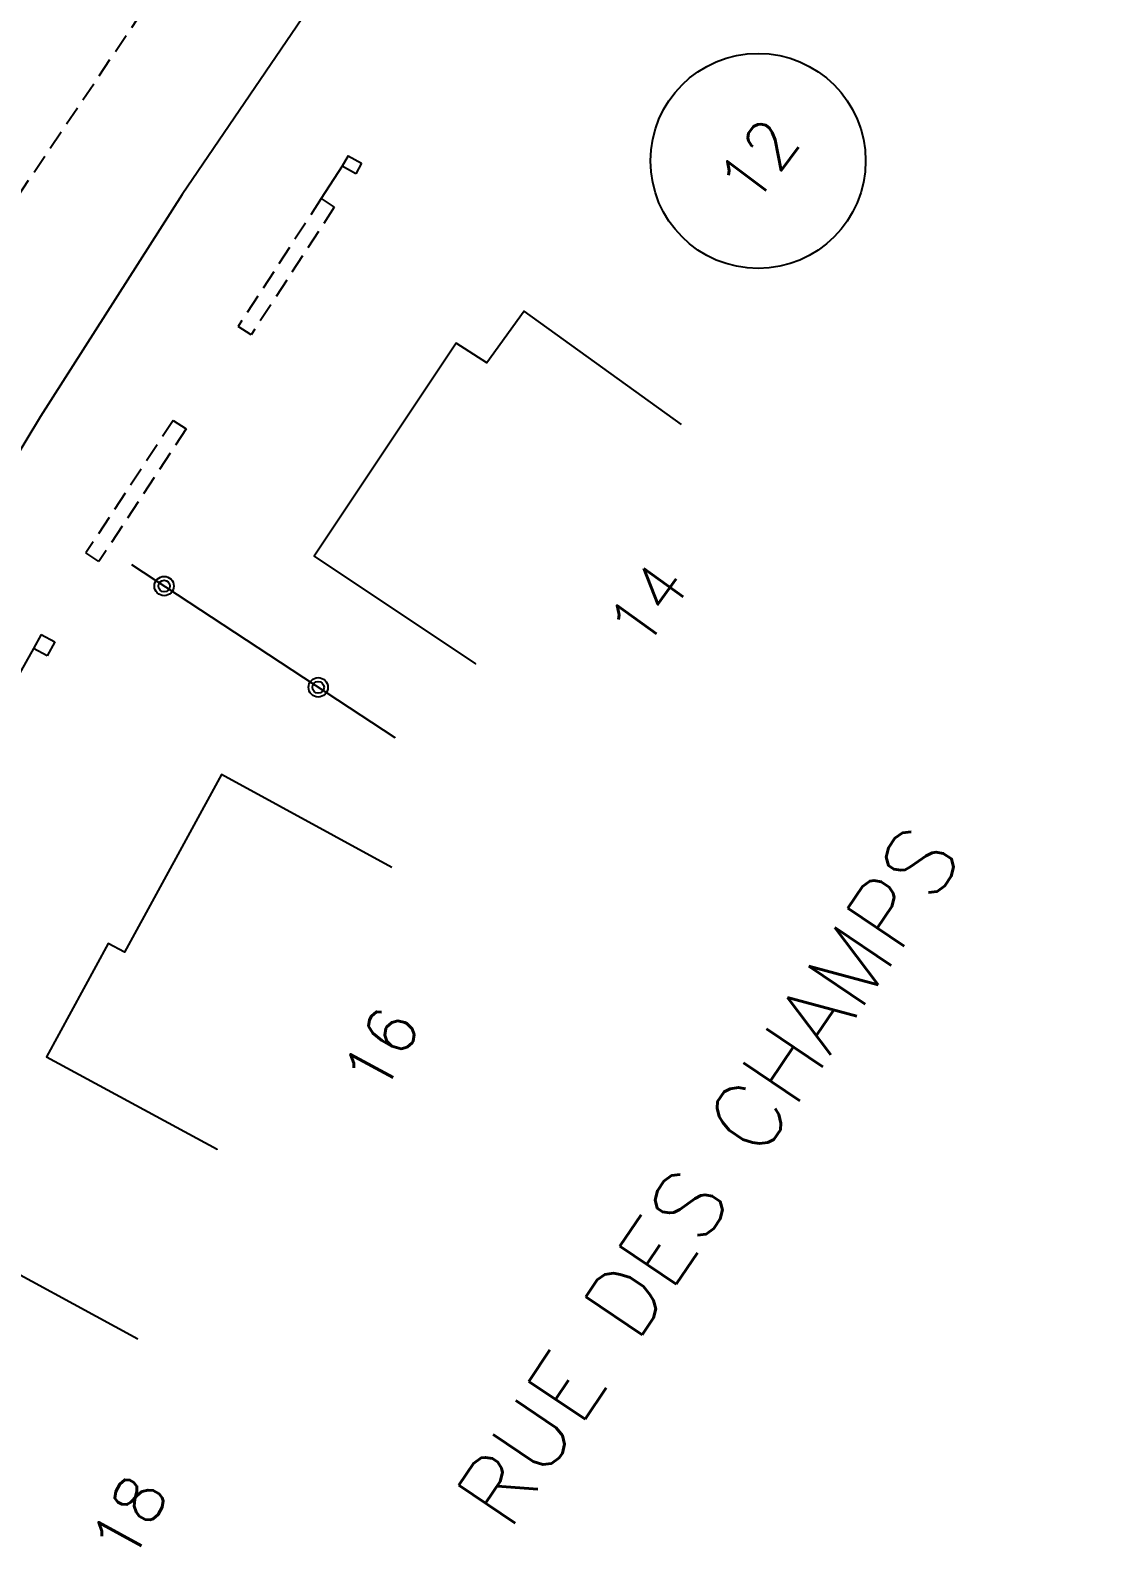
# Model space of a CAD drawing. Header units: millimetres. Extents: x 133000 to 134000, y 143000 to 144000.
# Drawn here: x 133130.06 to 133157.64, y 143458.44 to 143497.49 of the extents above; entities that cross this region are included whole.
import ezdxf
from ezdxf.enums import TextEntityAlignment as Align

# ---------------------------------------------------------------- set-up
doc = ezdxf.new("R2010")
doc.units = ezdxf.units.MM
doc.linetypes.add('DASHED', pattern=[0.75, 0.5, -0.25])
doc.layers.get('0').update_dxf_attribs({"linetype": 'CONTINUOUS'})
for name, color, linetype in [('W0001', 6, 'DASHED'), ('W0008', 7, 'CONTINUOUS'), ('W0100', 7, 'CONTINUOUS'), ('W0105', 7, 'CONTINUOUS'), ('W0112', 1, 'DASHED'), ('W0322', 7, 'CONTINUOUS'), ('W0989', 7, 'CONTINUOUS'), ('W0991', 7, 'CONTINUOUS'), ('W1102', 7, 'CONTINUOUS')]:
    doc.layers.add(name, color=color, linetype=linetype)
doc.styles.get("Standard").update_dxf_attribs({"font": 'romans.shx', "width": 0.85})

# ---------------------------------------------------------------- blocks, each defined once
blk = doc.blocks.new('t322o')
at = {"color": 0, "linetype": 'Continuous'}
for radius in [0.25, 0.15]:
    blk.add_circle((0, 0), radius, dxfattribs=at)

msp = doc.modelspace()

# ---------------------------------------------------------------- linework, layer by layer
at = {"layer": 'W0001'}
msp.add_lwpolyline([(133111.534, 143462.052), (133113.54, 143465.792), (133117.696, 143472.072), (133123.208, 143482.365), (133126.246, 143487.671), (133129.316, 143492.589), (133135.32, 143501.494), (133147.404, 143519.248), (133157.582, 143534.184), (133160.422, 143540.286), (133168.369, 143552.074), (133169.961, 143554.179), (133172.778, 143557.626), (133175.368, 143559.968), (133178.34, 143561.918), (133181.278, 143562.732), (133192.008, 143564.852), (133212.772, 143568.781)], dxfattribs=at)
at = {"layer": 'W0008'}
msp.add_lwpolyline([(133180.215, 143559.529), (133179.519, 143559.384), (133176.914, 143557.523), (133174.845, 143555.81), (133173.708, 143554.637), (133170.23, 143550.6), (133162.543, 143539.257), (133162.328, 143537.982), (133161.988, 143535.96), (133161.429, 143533.816), (133160.909, 143532.835), (133160.13, 143531.65), (133151.6, 143519.178), (133139.476, 143501.353), (133133.97, 143493.256), (133130.318, 143487.541), (133128.048, 143483.774), (133126.572, 143481.193), (133121.801, 143472.296), (133116.374, 143462.025), (133115.602, 143460.551), (133115.452, 143460.266)], dxfattribs=at)
at = {"layer": 'W0100'}
for points in [[(133146.839, 143487.329), (133142.782, 143490.251), (133141.823, 143488.919), (133141.027, 143489.43), (133137.368, 143483.942), (133141.528, 143481.169), (133141.528, 143481.169), (133141.528, 143481.169), (133141.528, 143481.169), (133141.528, 143481.169), (133141.528, 143481.169), (133141.528, 143481.169), (133141.528, 143481.169), (133141.528, 143481.169), (133141.528, 143481.169), (133141.528, 143481.169), (133141.528, 143481.169), (133141.528, 143481.169), (133141.528, 143481.169), (133141.528, 143481.169), (133141.528, 143481.169), (133141.528, 143481.169), (133141.528, 143481.169), (133141.528, 143481.169), (133141.528, 143481.169), (133141.528, 143481.169), (133141.528, 143481.169), (133141.528, 143481.169), (133141.528, 143481.169), (133141.528, 143481.169), (133141.528, 143481.169), (133141.528, 143481.169), (133141.528, 143481.169), (133141.528, 143481.169), (133141.528, 143481.169), (133141.528, 143481.169), (133141.528, 143481.169), (133141.528, 143481.169), (133141.528, 143481.169), (133141.528, 143481.169), (133141.528, 143481.169), (133141.528, 143481.169), (133141.528, 143481.169), (133141.528, 143481.169), (133141.528, 143481.169), (133141.528, 143481.169), (133141.528, 143481.169), (133141.528, 143481.169), (133141.528, 143481.169), (133141.528, 143481.169), (133141.528, 143481.169), (133141.528, 143481.169), (133141.528, 143481.169), (133141.528, 143481.169), (133141.528, 143481.169), (133141.528, 143481.169), (133141.528, 143481.169), (133141.528, 143481.169), (133141.528, 143481.169), (133141.528, 143481.169), (133141.528, 143481.169), (133141.528, 143481.169), (133141.528, 143481.169), (133141.528, 143481.169), (133141.528, 143481.169), (133141.528, 143481.169), (133141.528, 143481.169), (133141.528, 143481.169), (133141.528, 143481.169), (133141.528, 143481.169), (133141.528, 143481.169), (133141.528, 143481.169), (133141.528, 143481.169), (133141.528, 143481.169), (133141.528, 143481.169), (133141.528, 143481.169), (133141.528, 143481.169), (133141.528, 143481.169), (133141.528, 143481.169), (133141.528, 143481.169), (133141.528, 143481.169), (133141.528, 143481.169), (133141.528, 143481.169), (133141.528, 143481.169), (133141.528, 143481.169), (133141.528, 143481.169), (133141.528, 143481.169), (133141.528, 143481.169), (133141.528, 143481.169), (133141.528, 143481.169), (133141.528, 143481.169), (133141.528, 143481.169), (133141.528, 143481.169), (133141.528, 143481.169), (133141.528, 143481.169), (133141.528, 143481.169), (133141.528, 143481.169), (133141.528, 143481.169), (133141.528, 143481.169), (133141.528, 143481.169), (133141.528, 143481.169), (133141.528, 143481.169), (133141.528, 143481.169), (133141.528, 143481.169), (133141.528, 143481.169), (133141.528, 143481.169), (133141.528, 143481.169), (133141.528, 143481.169), (133141.528, 143481.169), (133141.528, 143481.169), (133141.528, 143481.169), (133141.528, 143481.169), (133141.528, 143481.169), (133141.528, 143481.169), (133141.528, 143481.169), (133141.528, 143481.169), (133141.528, 143481.169), (133141.528, 143481.169), (133141.528, 143481.169), (133141.528, 143481.169)], [(133139.374, 143475.922), (133134.984, 143478.317), (133132.487, 143473.739), (133132.062, 143473.964), (133130.477, 143471.042), (133134.873, 143468.659), (133134.873, 143468.659), (133134.873, 143468.659), (133134.873, 143468.659), (133134.873, 143468.659), (133134.873, 143468.659), (133134.873, 143468.659), (133134.873, 143468.659), (133134.873, 143468.659), (133134.873, 143468.659), (133134.873, 143468.659), (133134.873, 143468.659), (133134.873, 143468.659), (133134.873, 143468.659), (133134.873, 143468.659), (133134.873, 143468.659), (133134.873, 143468.659), (133134.873, 143468.659), (133134.873, 143468.659), (133134.873, 143468.659), (133134.873, 143468.659), (133134.873, 143468.659), (133134.873, 143468.659), (133134.873, 143468.659), (133134.873, 143468.659), (133134.873, 143468.659), (133134.873, 143468.659), (133134.873, 143468.659), (133134.873, 143468.659), (133134.873, 143468.659), (133134.873, 143468.659), (133134.873, 143468.659), (133134.873, 143468.659), (133134.873, 143468.659), (133134.873, 143468.659), (133134.873, 143468.659), (133134.873, 143468.659), (133134.873, 143468.659), (133134.873, 143468.659), (133134.873, 143468.659), (133134.873, 143468.659), (133134.873, 143468.659), (133134.873, 143468.659), (133134.873, 143468.659), (133134.873, 143468.659), (133134.873, 143468.659), (133134.873, 143468.659), (133134.873, 143468.659), (133134.873, 143468.659), (133134.873, 143468.659), (133134.873, 143468.659), (133134.873, 143468.659), (133134.873, 143468.659), (133134.873, 143468.659), (133134.873, 143468.659), (133134.873, 143468.659), (133134.873, 143468.659), (133134.873, 143468.659), (133134.873, 143468.659), (133134.873, 143468.659), (133134.873, 143468.659), (133134.873, 143468.659), (133134.873, 143468.659), (133134.873, 143468.659), (133134.873, 143468.659), (133134.873, 143468.659), (133134.873, 143468.659), (133134.873, 143468.659), (133134.873, 143468.659), (133134.873, 143468.659), (133134.873, 143468.659), (133134.873, 143468.659), (133134.873, 143468.659), (133134.873, 143468.659), (133134.873, 143468.659), (133134.873, 143468.659), (133134.873, 143468.659), (133134.873, 143468.659), (133134.873, 143468.659), (133134.873, 143468.659), (133134.873, 143468.659), (133134.873, 143468.659), (133134.873, 143468.659), (133134.873, 143468.659), (133134.873, 143468.659), (133134.873, 143468.659), (133134.873, 143468.659), (133134.873, 143468.659), (133134.873, 143468.659), (133134.873, 143468.659), (133134.873, 143468.659), (133134.873, 143468.659), (133134.873, 143468.659), (133134.873, 143468.659), (133134.873, 143468.659), (133134.873, 143468.659), (133134.873, 143468.659), (133134.873, 143468.659), (133134.873, 143468.659), (133134.873, 143468.659), (133134.873, 143468.659), (133134.873, 143468.659), (133134.873, 143468.659), (133134.873, 143468.659), (133134.873, 143468.659), (133134.873, 143468.659), (133134.873, 143468.659), (133134.873, 143468.659), (133134.873, 143468.659), (133134.873, 143468.659), (133134.873, 143468.659), (133134.873, 143468.659), (133134.873, 143468.659), (133134.873, 143468.659), (133134.873, 143468.659)], [(133132.826, 143463.763), (133128.433, 143466.151)]]:
    msp.add_lwpolyline(points, dxfattribs=at)
at = {"layer": 'W0105'}
for p, q in [((133138.094, 143493.987), (133137.555, 143493.152)), ((133130.143, 143481.56), (133129.622, 143480.643))]:
    msp.add_line(p, q, dxfattribs=at)
at = {"layer": 'W0112'}
for points in [[(133138.244, 143494.257), (133138.094, 143493.988), (133138.094, 143493.988), (133138.094, 143493.988), (133138.094, 143493.988), (133138.094, 143493.988), (133138.094, 143493.988), (133138.094, 143493.988), (133138.094, 143493.988), (133138.094, 143493.988), (133138.094, 143493.988), (133138.094, 143493.988), (133138.094, 143493.988), (133138.094, 143493.988), (133138.094, 143493.988), (133138.094, 143493.988), (133138.094, 143493.988), (133138.094, 143493.988), (133138.094, 143493.988), (133138.094, 143493.988), (133138.094, 143493.988), (133138.094, 143493.988), (133138.094, 143493.988), (133138.094, 143493.988), (133138.094, 143493.988), (133138.094, 143493.988), (133138.094, 143493.988), (133138.094, 143493.988), (133138.094, 143493.988), (133138.094, 143493.988), (133138.094, 143493.988), (133138.094, 143493.988), (133138.094, 143493.988), (133138.094, 143493.988), (133138.094, 143493.988), (133138.094, 143493.988), (133138.094, 143493.988), (133138.094, 143493.988), (133138.094, 143493.988), (133138.094, 143493.988), (133138.094, 143493.988), (133138.094, 143493.988), (133138.094, 143493.988), (133138.094, 143493.988), (133138.094, 143493.988), (133138.094, 143493.988), (133138.094, 143493.988), (133138.094, 143493.988), (133138.094, 143493.988), (133138.094, 143493.988), (133138.094, 143493.988), (133138.094, 143493.988), (133138.094, 143493.988), (133138.094, 143493.988), (133138.094, 143493.988), (133138.094, 143493.988), (133138.094, 143493.988), (133138.094, 143493.988), (133138.094, 143493.988), (133138.094, 143493.988), (133138.094, 143493.988), (133138.094, 143493.988), (133138.094, 143493.988), (133138.094, 143493.988), (133138.094, 143493.988), (133138.094, 143493.988), (133138.094, 143493.988), (133138.094, 143493.988), (133138.094, 143493.988), (133138.094, 143493.988), (133138.094, 143493.988), (133138.094, 143493.988), (133138.094, 143493.988), (133138.094, 143493.988), (133138.094, 143493.988), (133138.094, 143493.988), (133138.094, 143493.988), (133138.094, 143493.988), (133138.094, 143493.988), (133138.094, 143493.988), (133138.094, 143493.988), (133138.094, 143493.988), (133138.094, 143493.988), (133138.094, 143493.988), (133138.094, 143493.988), (133138.094, 143493.988), (133138.094, 143493.988), (133138.094, 143493.988), (133138.094, 143493.988), (133138.094, 143493.988), (133138.094, 143493.988), (133138.094, 143493.988), (133138.094, 143493.988), (133138.094, 143493.988), (133138.094, 143493.988), (133138.094, 143493.988), (133138.094, 143493.988), (133138.094, 143493.988), (133138.094, 143493.988), (133138.094, 143493.988), (133138.094, 143493.988), (133138.094, 143493.988), (133138.094, 143493.988), (133138.094, 143493.988), (133138.094, 143493.988), (133138.094, 143493.988), (133138.094, 143493.988), (133138.094, 143493.988), (133138.094, 143493.988), (133138.094, 143493.988), (133138.094, 143493.988), (133138.094, 143493.988), (133138.094, 143493.988), (133138.094, 143493.988), (133138.094, 143493.988), (133138.094, 143493.988), (133138.094, 143493.988), (133138.094, 143493.988), (133138.094, 143493.988), (133138.094, 143493.988)], [(133138.244, 143494.257), (133138.594, 143494.063), (133138.444, 143493.793), (133138.094, 143493.988), (133138.094, 143493.988), (133138.094, 143493.988), (133138.094, 143493.988), (133138.094, 143493.988), (133138.094, 143493.988), (133138.094, 143493.988), (133138.094, 143493.988), (133138.094, 143493.988), (133138.094, 143493.988), (133138.094, 143493.988), (133138.094, 143493.988), (133138.094, 143493.988), (133138.094, 143493.988), (133138.094, 143493.988), (133138.094, 143493.988), (133138.094, 143493.988), (133138.094, 143493.988), (133138.094, 143493.988), (133138.094, 143493.988), (133138.094, 143493.988), (133138.094, 143493.988), (133138.094, 143493.988), (133138.094, 143493.988), (133138.094, 143493.988), (133138.094, 143493.988), (133138.094, 143493.988), (133138.094, 143493.988), (133138.094, 143493.988), (133138.094, 143493.988), (133138.094, 143493.988), (133138.094, 143493.988), (133138.094, 143493.988), (133138.094, 143493.988), (133138.094, 143493.988), (133138.094, 143493.988), (133138.094, 143493.988), (133138.094, 143493.988), (133138.094, 143493.988), (133138.094, 143493.988), (133138.094, 143493.988), (133138.094, 143493.988), (133138.094, 143493.988), (133138.094, 143493.988), (133138.094, 143493.988), (133138.094, 143493.988), (133138.094, 143493.988), (133138.094, 143493.988), (133138.094, 143493.988), (133138.094, 143493.988), (133138.094, 143493.988), (133138.094, 143493.988), (133138.094, 143493.988), (133138.094, 143493.988), (133138.094, 143493.988), (133138.094, 143493.988), (133138.094, 143493.988), (133138.094, 143493.988), (133138.094, 143493.988), (133138.094, 143493.988), (133138.094, 143493.988), (133138.094, 143493.988), (133138.094, 143493.988), (133138.094, 143493.988), (133138.094, 143493.988), (133138.094, 143493.988), (133138.094, 143493.988), (133138.094, 143493.988), (133138.094, 143493.988), (133138.094, 143493.988), (133138.094, 143493.988), (133138.094, 143493.988), (133138.094, 143493.988), (133138.094, 143493.988), (133138.094, 143493.988), (133138.094, 143493.988), (133138.094, 143493.988), (133138.094, 143493.988), (133138.094, 143493.988), (133138.094, 143493.988), (133138.094, 143493.988), (133138.094, 143493.988), (133138.094, 143493.988), (133138.094, 143493.988), (133138.094, 143493.988), (133138.094, 143493.988), (133138.094, 143493.988), (133138.094, 143493.988), (133138.094, 143493.988), (133138.094, 143493.988), (133138.094, 143493.988), (133138.094, 143493.988), (133138.094, 143493.988), (133138.094, 143493.988), (133138.094, 143493.988), (133138.094, 143493.988), (133138.094, 143493.988), (133138.094, 143493.988), (133138.094, 143493.988), (133138.094, 143493.988), (133138.094, 143493.988), (133138.094, 143493.988), (133138.094, 143493.988), (133138.094, 143493.988), (133138.094, 143493.988), (133138.094, 143493.988), (133138.094, 143493.988), (133138.094, 143493.988), (133138.094, 143493.988), (133138.094, 143493.988), (133138.094, 143493.988), (133138.094, 143493.988), (133138.094, 143493.988), (133138.094, 143493.988), (133138.094, 143493.988), (133138.094, 143493.988), (133138.094, 143493.988)], [(133137.555, 143493.152), (133135.416, 143489.861), (133135.416, 143489.861), (133135.416, 143489.861), (133135.416, 143489.861), (133135.416, 143489.861), (133135.416, 143489.861), (133135.416, 143489.861), (133135.416, 143489.861), (133135.416, 143489.861), (133135.416, 143489.861), (133135.416, 143489.861), (133135.416, 143489.861), (133135.416, 143489.861), (133135.416, 143489.861), (133135.416, 143489.861), (133135.416, 143489.861), (133135.416, 143489.861), (133135.416, 143489.861), (133135.416, 143489.861), (133135.416, 143489.861), (133135.416, 143489.861), (133135.416, 143489.861), (133135.416, 143489.861), (133135.416, 143489.861), (133135.416, 143489.861), (133135.416, 143489.861), (133135.416, 143489.861), (133135.416, 143489.861), (133135.416, 143489.861), (133135.416, 143489.861), (133135.416, 143489.861), (133135.416, 143489.861), (133135.416, 143489.861), (133135.416, 143489.861), (133135.416, 143489.861), (133135.416, 143489.861), (133135.416, 143489.861), (133135.416, 143489.861), (133135.416, 143489.861), (133135.416, 143489.861), (133135.416, 143489.861), (133135.416, 143489.861), (133135.416, 143489.861), (133135.416, 143489.861), (133135.416, 143489.861), (133135.416, 143489.861), (133135.416, 143489.861), (133135.416, 143489.861), (133135.416, 143489.861), (133135.416, 143489.861), (133135.416, 143489.861), (133135.416, 143489.861), (133135.416, 143489.861), (133135.416, 143489.861), (133135.416, 143489.861), (133135.416, 143489.861), (133135.416, 143489.861), (133135.416, 143489.861), (133135.416, 143489.861), (133135.416, 143489.861), (133135.416, 143489.861), (133135.416, 143489.861), (133135.416, 143489.861), (133135.416, 143489.861), (133135.416, 143489.861), (133135.416, 143489.861), (133135.416, 143489.861), (133135.416, 143489.861), (133135.416, 143489.861), (133135.416, 143489.861), (133135.416, 143489.861), (133135.416, 143489.861), (133135.416, 143489.861), (133135.416, 143489.861), (133135.416, 143489.861), (133135.416, 143489.861), (133135.416, 143489.861), (133135.416, 143489.861), (133135.416, 143489.861), (133135.416, 143489.861), (133135.416, 143489.861), (133135.416, 143489.861), (133135.416, 143489.861), (133135.416, 143489.861), (133135.416, 143489.861), (133135.416, 143489.861), (133135.416, 143489.861), (133135.416, 143489.861), (133135.416, 143489.861), (133135.416, 143489.861), (133135.416, 143489.861), (133135.416, 143489.861), (133135.416, 143489.861), (133135.416, 143489.861), (133135.416, 143489.861), (133135.416, 143489.861), (133135.416, 143489.861), (133135.416, 143489.861), (133135.416, 143489.861), (133135.416, 143489.861), (133135.416, 143489.861), (133135.416, 143489.861), (133135.416, 143489.861), (133135.416, 143489.861), (133135.416, 143489.861), (133135.416, 143489.861), (133135.416, 143489.861), (133135.416, 143489.861), (133135.416, 143489.861), (133135.416, 143489.861), (133135.416, 143489.861), (133135.416, 143489.861), (133135.416, 143489.861), (133135.416, 143489.861), (133135.416, 143489.861), (133135.416, 143489.861), (133135.416, 143489.861), (133135.416, 143489.861), (133135.416, 143489.861)], [(133137.555, 143493.152), (133137.89, 143492.934), (133135.751, 143489.643), (133135.416, 143489.861), (133135.416, 143489.861), (133135.416, 143489.861), (133135.416, 143489.861), (133135.416, 143489.861), (133135.416, 143489.861), (133135.416, 143489.861), (133135.416, 143489.861), (133135.416, 143489.861), (133135.416, 143489.861), (133135.416, 143489.861), (133135.416, 143489.861), (133135.416, 143489.861), (133135.416, 143489.861), (133135.416, 143489.861), (133135.416, 143489.861), (133135.416, 143489.861), (133135.416, 143489.861), (133135.416, 143489.861), (133135.416, 143489.861), (133135.416, 143489.861), (133135.416, 143489.861), (133135.416, 143489.861), (133135.416, 143489.861), (133135.416, 143489.861), (133135.416, 143489.861), (133135.416, 143489.861), (133135.416, 143489.861), (133135.416, 143489.861), (133135.416, 143489.861), (133135.416, 143489.861), (133135.416, 143489.861), (133135.416, 143489.861), (133135.416, 143489.861), (133135.416, 143489.861), (133135.416, 143489.861), (133135.416, 143489.861), (133135.416, 143489.861), (133135.416, 143489.861), (133135.416, 143489.861), (133135.416, 143489.861), (133135.416, 143489.861), (133135.416, 143489.861), (133135.416, 143489.861), (133135.416, 143489.861), (133135.416, 143489.861), (133135.416, 143489.861), (133135.416, 143489.861), (133135.416, 143489.861), (133135.416, 143489.861), (133135.416, 143489.861), (133135.416, 143489.861), (133135.416, 143489.861), (133135.416, 143489.861), (133135.416, 143489.861), (133135.416, 143489.861), (133135.416, 143489.861), (133135.416, 143489.861), (133135.416, 143489.861), (133135.416, 143489.861), (133135.416, 143489.861), (133135.416, 143489.861), (133135.416, 143489.861), (133135.416, 143489.861), (133135.416, 143489.861), (133135.416, 143489.861), (133135.416, 143489.861), (133135.416, 143489.861), (133135.416, 143489.861), (133135.416, 143489.861), (133135.416, 143489.861), (133135.416, 143489.861), (133135.416, 143489.861), (133135.416, 143489.861), (133135.416, 143489.861), (133135.416, 143489.861), (133135.416, 143489.861), (133135.416, 143489.861), (133135.416, 143489.861), (133135.416, 143489.861), (133135.416, 143489.861), (133135.416, 143489.861), (133135.416, 143489.861), (133135.416, 143489.861), (133135.416, 143489.861), (133135.416, 143489.861), (133135.416, 143489.861), (133135.416, 143489.861), (133135.416, 143489.861), (133135.416, 143489.861), (133135.416, 143489.861), (133135.416, 143489.861), (133135.416, 143489.861), (133135.416, 143489.861), (133135.416, 143489.861), (133135.416, 143489.861), (133135.416, 143489.861), (133135.416, 143489.861), (133135.416, 143489.861), (133135.416, 143489.861), (133135.416, 143489.861), (133135.416, 143489.861), (133135.416, 143489.861), (133135.416, 143489.861), (133135.416, 143489.861), (133135.416, 143489.861), (133135.416, 143489.861), (133135.416, 143489.861), (133135.416, 143489.861), (133135.416, 143489.861), (133135.416, 143489.861), (133135.416, 143489.861), (133135.416, 143489.861), (133135.416, 143489.861), (133135.416, 143489.861), (133135.416, 143489.861), (133135.416, 143489.861)], [(133133.737, 143487.439), (133131.49, 143484.023), (133131.49, 143484.023), (133131.49, 143484.023), (133131.49, 143484.023), (133131.49, 143484.023), (133131.49, 143484.023), (133131.49, 143484.023), (133131.49, 143484.023), (133131.49, 143484.023), (133131.49, 143484.023), (133131.49, 143484.023), (133131.49, 143484.023), (133131.49, 143484.023), (133131.49, 143484.023), (133131.49, 143484.023), (133131.49, 143484.023), (133131.49, 143484.023), (133131.49, 143484.023), (133131.49, 143484.023), (133131.49, 143484.023), (133131.49, 143484.023), (133131.49, 143484.023), (133131.49, 143484.023), (133131.49, 143484.023), (133131.49, 143484.023), (133131.49, 143484.023), (133131.49, 143484.023), (133131.49, 143484.023), (133131.49, 143484.023), (133131.49, 143484.023), (133131.49, 143484.023), (133131.49, 143484.023), (133131.49, 143484.023), (133131.49, 143484.023), (133131.49, 143484.023), (133131.49, 143484.023), (133131.49, 143484.023), (133131.49, 143484.023), (133131.49, 143484.023), (133131.49, 143484.023), (133131.49, 143484.023), (133131.49, 143484.023), (133131.49, 143484.023), (133131.49, 143484.023), (133131.49, 143484.023), (133131.49, 143484.023), (133131.49, 143484.023), (133131.49, 143484.023), (133131.49, 143484.023), (133131.49, 143484.023), (133131.49, 143484.023), (133131.49, 143484.023), (133131.49, 143484.023), (133131.49, 143484.023), (133131.49, 143484.023), (133131.49, 143484.023), (133131.49, 143484.023), (133131.49, 143484.023), (133131.49, 143484.023), (133131.49, 143484.023), (133131.49, 143484.023), (133131.49, 143484.023), (133131.49, 143484.023), (133131.49, 143484.023), (133131.49, 143484.023), (133131.49, 143484.023), (133131.49, 143484.023), (133131.49, 143484.023), (133131.49, 143484.023), (133131.49, 143484.023), (133131.49, 143484.023), (133131.49, 143484.023), (133131.49, 143484.023), (133131.49, 143484.023), (133131.49, 143484.023), (133131.49, 143484.023), (133131.49, 143484.023), (133131.49, 143484.023), (133131.49, 143484.023), (133131.49, 143484.023), (133131.49, 143484.023), (133131.49, 143484.023), (133131.49, 143484.023), (133131.49, 143484.023), (133131.49, 143484.023), (133131.49, 143484.023), (133131.49, 143484.023), (133131.49, 143484.023), (133131.49, 143484.023), (133131.49, 143484.023), (133131.49, 143484.023), (133131.49, 143484.023), (133131.49, 143484.023), (133131.49, 143484.023), (133131.49, 143484.023), (133131.49, 143484.023), (133131.49, 143484.023), (133131.49, 143484.023), (133131.49, 143484.023), (133131.49, 143484.023), (133131.49, 143484.023), (133131.49, 143484.023), (133131.49, 143484.023), (133131.49, 143484.023), (133131.49, 143484.023), (133131.49, 143484.023), (133131.49, 143484.023), (133131.49, 143484.023), (133131.49, 143484.023), (133131.49, 143484.023), (133131.49, 143484.023), (133131.49, 143484.023), (133131.49, 143484.023), (133131.49, 143484.023), (133131.49, 143484.023), (133131.49, 143484.023), (133131.49, 143484.023), (133131.49, 143484.023), (133131.49, 143484.023)], [(133133.737, 143487.439), (133134.071, 143487.219), (133131.824, 143483.803), (133131.49, 143484.023), (133131.49, 143484.023), (133131.49, 143484.023), (133131.49, 143484.023), (133131.49, 143484.023), (133131.49, 143484.023), (133131.49, 143484.023), (133131.49, 143484.023), (133131.49, 143484.023), (133131.49, 143484.023), (133131.49, 143484.023), (133131.49, 143484.023), (133131.49, 143484.023), (133131.49, 143484.023), (133131.49, 143484.023), (133131.49, 143484.023), (133131.49, 143484.023), (133131.49, 143484.023), (133131.49, 143484.023), (133131.49, 143484.023), (133131.49, 143484.023), (133131.49, 143484.023), (133131.49, 143484.023), (133131.49, 143484.023), (133131.49, 143484.023), (133131.49, 143484.023), (133131.49, 143484.023), (133131.49, 143484.023), (133131.49, 143484.023), (133131.49, 143484.023), (133131.49, 143484.023), (133131.49, 143484.023), (133131.49, 143484.023), (133131.49, 143484.023), (133131.49, 143484.023), (133131.49, 143484.023), (133131.49, 143484.023), (133131.49, 143484.023), (133131.49, 143484.023), (133131.49, 143484.023), (133131.49, 143484.023), (133131.49, 143484.023), (133131.49, 143484.023), (133131.49, 143484.023), (133131.49, 143484.023), (133131.49, 143484.023), (133131.49, 143484.023), (133131.49, 143484.023), (133131.49, 143484.023), (133131.49, 143484.023), (133131.49, 143484.023), (133131.49, 143484.023), (133131.49, 143484.023), (133131.49, 143484.023), (133131.49, 143484.023), (133131.49, 143484.023), (133131.49, 143484.023), (133131.49, 143484.023), (133131.49, 143484.023), (133131.49, 143484.023), (133131.49, 143484.023), (133131.49, 143484.023), (133131.49, 143484.023), (133131.49, 143484.023), (133131.49, 143484.023), (133131.49, 143484.023), (133131.49, 143484.023), (133131.49, 143484.023), (133131.49, 143484.023), (133131.49, 143484.023), (133131.49, 143484.023), (133131.49, 143484.023), (133131.49, 143484.023), (133131.49, 143484.023), (133131.49, 143484.023), (133131.49, 143484.023), (133131.49, 143484.023), (133131.49, 143484.023), (133131.49, 143484.023), (133131.49, 143484.023), (133131.49, 143484.023), (133131.49, 143484.023), (133131.49, 143484.023), (133131.49, 143484.023), (133131.49, 143484.023), (133131.49, 143484.023), (133131.49, 143484.023), (133131.49, 143484.023), (133131.49, 143484.023), (133131.49, 143484.023), (133131.49, 143484.023), (133131.49, 143484.023), (133131.49, 143484.023), (133131.49, 143484.023), (133131.49, 143484.023), (133131.49, 143484.023), (133131.49, 143484.023), (133131.49, 143484.023), (133131.49, 143484.023), (133131.49, 143484.023), (133131.49, 143484.023), (133131.49, 143484.023), (133131.49, 143484.023), (133131.49, 143484.023), (133131.49, 143484.023), (133131.49, 143484.023), (133131.49, 143484.023), (133131.49, 143484.023), (133131.49, 143484.023), (133131.49, 143484.023), (133131.49, 143484.023), (133131.49, 143484.023), (133131.49, 143484.023), (133131.49, 143484.023), (133131.49, 143484.023), (133131.49, 143484.023), (133131.49, 143484.023)], [(133130.337, 143481.921), (133130.143, 143481.56), (133130.143, 143481.56), (133130.143, 143481.56), (133130.143, 143481.56), (133130.143, 143481.56), (133130.143, 143481.56), (133130.143, 143481.56), (133130.143, 143481.56), (133130.143, 143481.56), (133130.143, 143481.56), (133130.143, 143481.56), (133130.143, 143481.56), (133130.143, 143481.56), (133130.143, 143481.56), (133130.143, 143481.56), (133130.143, 143481.56), (133130.143, 143481.56), (133130.143, 143481.56), (133130.143, 143481.56), (133130.143, 143481.56), (133130.143, 143481.56), (133130.143, 143481.56), (133130.143, 143481.56), (133130.143, 143481.56), (133130.143, 143481.56), (133130.143, 143481.56), (133130.143, 143481.56), (133130.143, 143481.56), (133130.143, 143481.56), (133130.143, 143481.56), (133130.143, 143481.56), (133130.143, 143481.56), (133130.143, 143481.56), (133130.143, 143481.56), (133130.143, 143481.56), (133130.143, 143481.56), (133130.143, 143481.56), (133130.143, 143481.56), (133130.143, 143481.56), (133130.143, 143481.56), (133130.143, 143481.56), (133130.143, 143481.56), (133130.143, 143481.56), (133130.143, 143481.56), (133130.143, 143481.56), (133130.143, 143481.56), (133130.143, 143481.56), (133130.143, 143481.56), (133130.143, 143481.56), (133130.143, 143481.56), (133130.143, 143481.56), (133130.143, 143481.56), (133130.143, 143481.56), (133130.143, 143481.56), (133130.143, 143481.56), (133130.143, 143481.56), (133130.143, 143481.56), (133130.143, 143481.56), (133130.143, 143481.56), (133130.143, 143481.56), (133130.143, 143481.56), (133130.143, 143481.56), (133130.143, 143481.56), (133130.143, 143481.56), (133130.143, 143481.56), (133130.143, 143481.56), (133130.143, 143481.56), (133130.143, 143481.56), (133130.143, 143481.56), (133130.143, 143481.56), (133130.143, 143481.56), (133130.143, 143481.56), (133130.143, 143481.56), (133130.143, 143481.56), (133130.143, 143481.56), (133130.143, 143481.56), (133130.143, 143481.56), (133130.143, 143481.56), (133130.143, 143481.56), (133130.143, 143481.56), (133130.143, 143481.56), (133130.143, 143481.56), (133130.143, 143481.56), (133130.143, 143481.56), (133130.143, 143481.56), (133130.143, 143481.56), (133130.143, 143481.56), (133130.143, 143481.56), (133130.143, 143481.56), (133130.143, 143481.56), (133130.143, 143481.56), (133130.143, 143481.56), (133130.143, 143481.56), (133130.143, 143481.56), (133130.143, 143481.56), (133130.143, 143481.56), (133130.143, 143481.56), (133130.143, 143481.56), (133130.143, 143481.56), (133130.143, 143481.56), (133130.143, 143481.56), (133130.143, 143481.56), (133130.143, 143481.56), (133130.143, 143481.56), (133130.143, 143481.56), (133130.143, 143481.56), (133130.143, 143481.56), (133130.143, 143481.56), (133130.143, 143481.56), (133130.143, 143481.56), (133130.143, 143481.56), (133130.143, 143481.56), (133130.143, 143481.56), (133130.143, 143481.56), (133130.143, 143481.56), (133130.143, 143481.56), (133130.143, 143481.56), (133130.143, 143481.56), (133130.143, 143481.56)], [(133130.337, 143481.921), (133130.689, 143481.731), (133130.495, 143481.37), (133130.143, 143481.56), (133130.143, 143481.56), (133130.143, 143481.56), (133130.143, 143481.56), (133130.143, 143481.56), (133130.143, 143481.56), (133130.143, 143481.56), (133130.143, 143481.56), (133130.143, 143481.56), (133130.143, 143481.56), (133130.143, 143481.56), (133130.143, 143481.56), (133130.143, 143481.56), (133130.143, 143481.56), (133130.143, 143481.56), (133130.143, 143481.56), (133130.143, 143481.56), (133130.143, 143481.56), (133130.143, 143481.56), (133130.143, 143481.56), (133130.143, 143481.56), (133130.143, 143481.56), (133130.143, 143481.56), (133130.143, 143481.56), (133130.143, 143481.56), (133130.143, 143481.56), (133130.143, 143481.56), (133130.143, 143481.56), (133130.143, 143481.56), (133130.143, 143481.56), (133130.143, 143481.56), (133130.143, 143481.56), (133130.143, 143481.56), (133130.143, 143481.56), (133130.143, 143481.56), (133130.143, 143481.56), (133130.143, 143481.56), (133130.143, 143481.56), (133130.143, 143481.56), (133130.143, 143481.56), (133130.143, 143481.56), (133130.143, 143481.56), (133130.143, 143481.56), (133130.143, 143481.56), (133130.143, 143481.56), (133130.143, 143481.56), (133130.143, 143481.56), (133130.143, 143481.56), (133130.143, 143481.56), (133130.143, 143481.56), (133130.143, 143481.56), (133130.143, 143481.56), (133130.143, 143481.56), (133130.143, 143481.56), (133130.143, 143481.56), (133130.143, 143481.56), (133130.143, 143481.56), (133130.143, 143481.56), (133130.143, 143481.56), (133130.143, 143481.56), (133130.143, 143481.56), (133130.143, 143481.56), (133130.143, 143481.56), (133130.143, 143481.56), (133130.143, 143481.56), (133130.143, 143481.56), (133130.143, 143481.56), (133130.143, 143481.56), (133130.143, 143481.56), (133130.143, 143481.56), (133130.143, 143481.56), (133130.143, 143481.56), (133130.143, 143481.56), (133130.143, 143481.56), (133130.143, 143481.56), (133130.143, 143481.56), (133130.143, 143481.56), (133130.143, 143481.56), (133130.143, 143481.56), (133130.143, 143481.56), (133130.143, 143481.56), (133130.143, 143481.56), (133130.143, 143481.56), (133130.143, 143481.56), (133130.143, 143481.56), (133130.143, 143481.56), (133130.143, 143481.56), (133130.143, 143481.56), (133130.143, 143481.56), (133130.143, 143481.56), (133130.143, 143481.56), (133130.143, 143481.56), (133130.143, 143481.56), (133130.143, 143481.56), (133130.143, 143481.56), (133130.143, 143481.56), (133130.143, 143481.56), (133130.143, 143481.56), (133130.143, 143481.56), (133130.143, 143481.56), (133130.143, 143481.56), (133130.143, 143481.56), (133130.143, 143481.56), (133130.143, 143481.56), (133130.143, 143481.56), (133130.143, 143481.56), (133130.143, 143481.56), (133130.143, 143481.56), (133130.143, 143481.56), (133130.143, 143481.56), (133130.143, 143481.56), (133130.143, 143481.56), (133130.143, 143481.56), (133130.143, 143481.56), (133130.143, 143481.56), (133130.143, 143481.56), (133130.143, 143481.56)]]:
    msp.add_lwpolyline(points, dxfattribs=at)
at = {"layer": 'W0322'}
for points in [[(133139.46, 143479.256), (133139.46, 143479.256), (133139.46, 143479.256), (133139.46, 143479.256), (133139.46, 143479.256), (133139.46, 143479.256), (133139.46, 143479.256), (133139.46, 143479.256), (133139.46, 143479.256), (133139.46, 143479.256), (133139.46, 143479.256), (133139.46, 143479.256), (133139.46, 143479.256), (133139.46, 143479.256), (133139.46, 143479.256), (133139.46, 143479.256), (133139.46, 143479.256), (133139.46, 143479.256), (133139.46, 143479.256), (133132.677, 143483.716)], [(133139.46, 143479.256), (133139.46, 143479.256), (133139.46, 143479.256), (133139.46, 143479.256), (133139.46, 143479.256), (133139.46, 143479.256), (133139.46, 143479.256), (133139.46, 143479.256), (133139.46, 143479.256), (133139.46, 143479.256), (133139.46, 143479.256), (133139.46, 143479.256), (133139.46, 143479.256), (133139.46, 143479.256), (133139.46, 143479.256), (133139.46, 143479.256), (133139.46, 143479.256), (133139.46, 143479.256), (133139.46, 143479.256), (133139.46, 143479.256), (133139.46, 143479.256), (133139.46, 143479.256), (133139.46, 143479.256), (133139.46, 143479.256), (133139.46, 143479.256), (133139.46, 143479.256), (133139.46, 143479.256), (133139.46, 143479.256), (133139.46, 143479.256), (133139.46, 143479.256), (133139.46, 143479.256), (133139.46, 143479.256), (133139.46, 143479.256), (133139.46, 143479.256), (133139.46, 143479.256), (133139.46, 143479.256), (133139.46, 143479.256), (133139.46, 143479.256), (133139.46, 143479.256), (133139.46, 143479.256), (133139.46, 143479.256), (133139.46, 143479.256), (133139.46, 143479.256), (133139.46, 143479.256), (133139.46, 143479.256), (133139.46, 143479.256), (133139.46, 143479.256), (133139.46, 143479.256), (133139.46, 143479.256), (133139.46, 143479.256), (133139.46, 143479.256), (133139.46, 143479.256), (133139.46, 143479.256), (133139.46, 143479.256), (133139.46, 143479.256), (133139.46, 143479.256), (133139.46, 143479.256), (133139.46, 143479.256), (133139.46, 143479.256), (133139.46, 143479.256), (133139.46, 143479.256), (133139.46, 143479.256), (133139.46, 143479.256), (133139.46, 143479.256), (133139.46, 143479.256), (133139.46, 143479.256), (133139.46, 143479.256), (133139.46, 143479.256), (133139.46, 143479.256), (133139.46, 143479.256), (133139.46, 143479.256), (133139.46, 143479.256), (133139.46, 143479.256), (133139.46, 143479.256), (133139.46, 143479.256), (133139.46, 143479.256), (133139.46, 143479.256), (133139.46, 143479.256), (133139.46, 143479.256), (133139.46, 143479.256), (133139.46, 143479.256), (133139.46, 143479.256), (133139.46, 143479.256), (133139.46, 143479.256), (133139.46, 143479.256), (133139.46, 143479.256), (133139.46, 143479.256), (133139.46, 143479.256), (133139.46, 143479.256), (133139.46, 143479.256), (133139.46, 143479.256), (133139.46, 143479.256), (133139.46, 143479.256), (133139.46, 143479.256), (133139.46, 143479.256), (133139.46, 143479.256), (133139.46, 143479.256), (133139.46, 143479.256), (133139.46, 143479.256), (133139.46, 143479.256), (133139.46, 143479.256)]]:
    msp.add_lwpolyline(points, dxfattribs=at)
at = {"layer": 'W1102'}
msp.add_circle((133148.81, 143494.124), 2.771, dxfattribs=at)

# ---------------------------------------------------------------- block references
at = {"layer": 'W0322', "rotation": 146.6740798263621}
for p in [(133133.507, 143483.17), (133137.476, 143480.561)]:
    msp.add_blockref('t322o', p, dxfattribs=at)

# ---------------------------------------------------------------- texts
at = {"layer": 'W0989'}
msp.add_text('RUE DES CHAMPS', height=1.75, rotation=56.008, dxfattribs=at).set_placement((133147.528, 143467.973), align=Align.MIDDLE)
at = {"layer": 'W0991'}
for s, rotation, p in [('12', 53.2714, (133148.81, 143494.124)), ('14', 54.2443, (133145.965, 143482.692)), ('16', 61.3899, (133139.091, 143471.227)), ('18', 61.466, (133132.603, 143459.167))]:
    msp.add_text(s, height=1.25, rotation=rotation, dxfattribs=at).set_placement(p, align=Align.MIDDLE)

doc.saveas('drawing.dxf')
